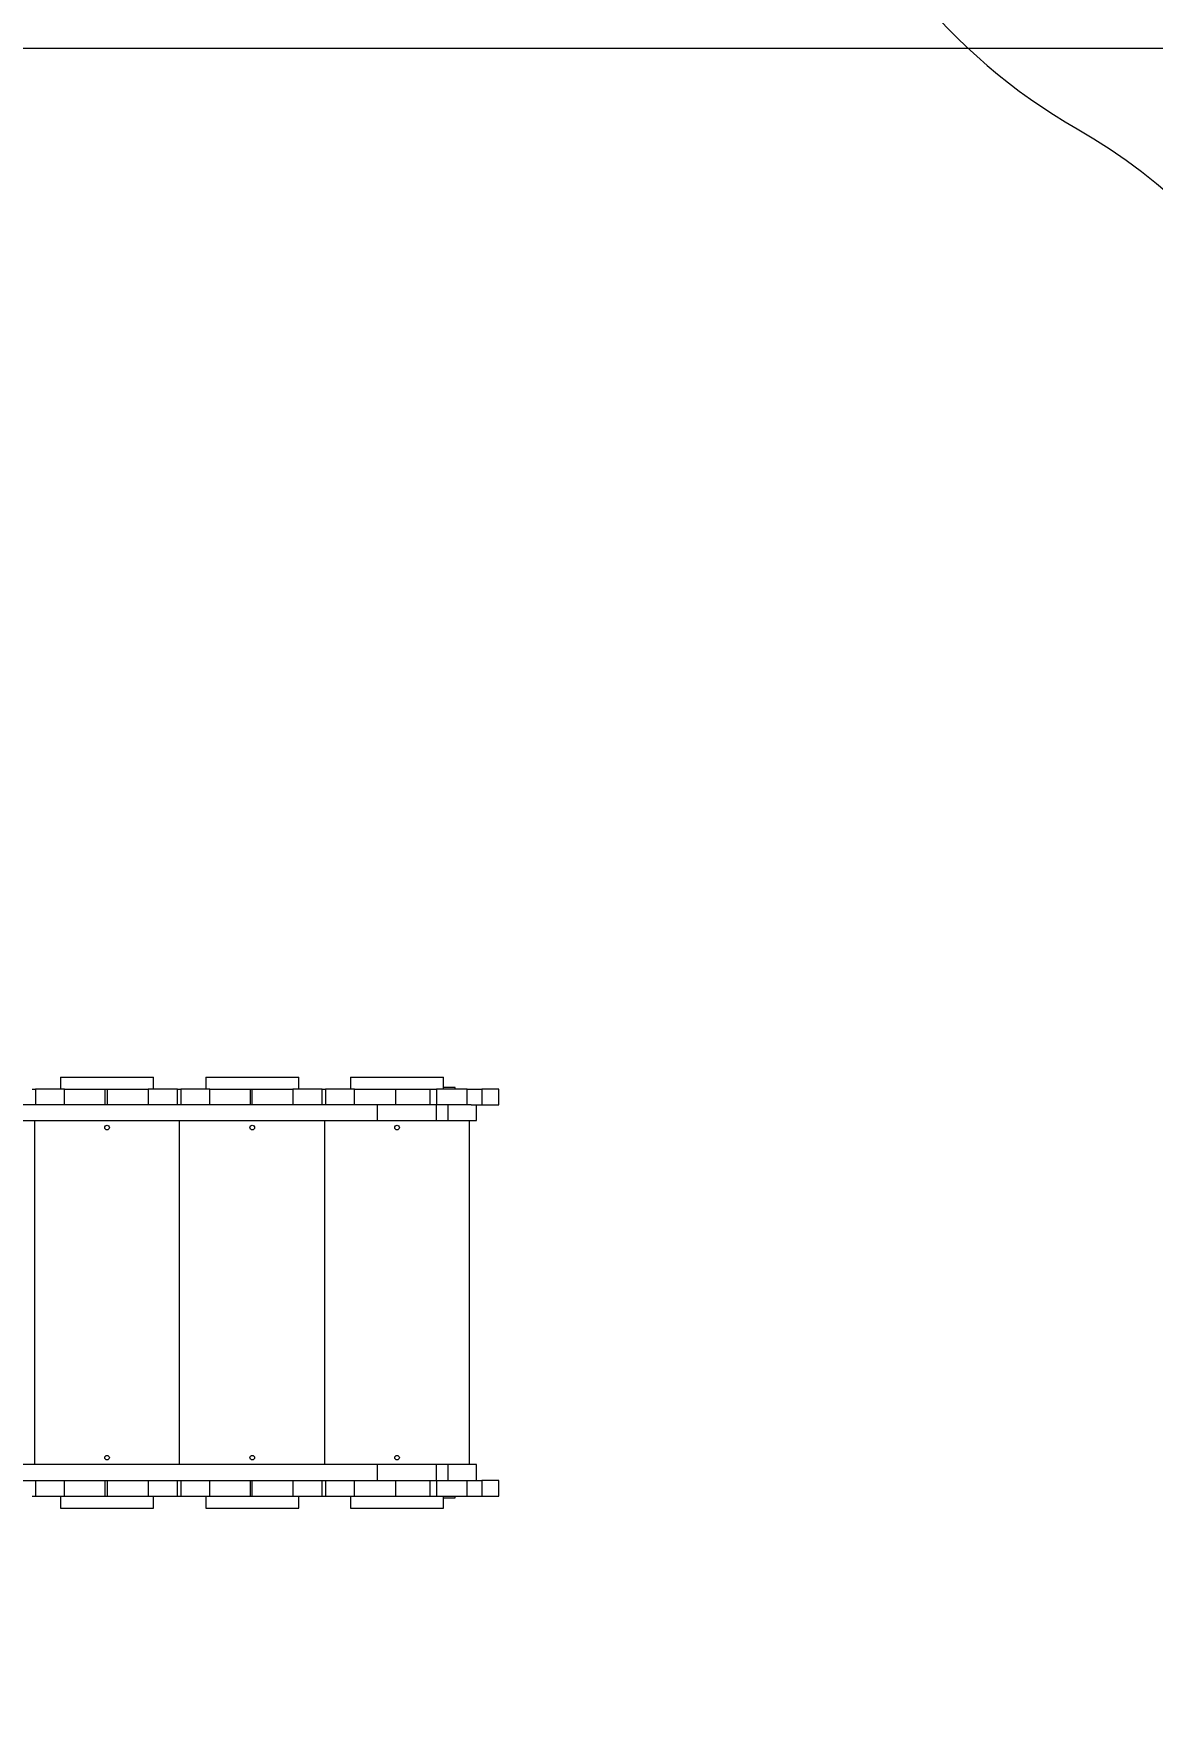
# Model space of a CAD drawing. Header units: millimetres. Extents: x -8092 to 6423, y -6886 to 5604.
# Drawn here: x 629 to 2554, y 1247 to 4129 of the extents above; entities that cross this region are included whole.
import ezdxf

# ---------------------------------------------------------------- set-up
doc = ezdxf.new("R2010")
doc.units = ezdxf.units.MM
for name, color, linetype in [('DIKOM_ЗОНА', 80, 'Continuous'), ('DIKOM_ОБЪЕКТ', 7, 'Continuous'), ('DIKOM_РАЗМЕР_ЗОНА', 7, 'Continuous'), ('DIKOM_РАЗМЕР_ОБЪЕКТА', 7, 'Continuous')]:
    doc.layers.add(name, color=color, linetype=linetype)
doc.styles.add('style1', font='arial.ttf', dxfattribs={"width": 0.8})
doc.dimstyles.new('1-50', dxfattribs={"dimtxt": 300, "dimasz": 200, "dimexe": 100, "dimexo": 0, "dimgap": 100, "dimtad": 1, "dimtxsty": 'style1', "dimcen": 200, "dimclrd": 7, "dimclre": 7, "dimclrt": 7, "dimadec": 1, "dimazin": 2, "dimtfac": 1, "dimtmove": 0, "dimatfit": 2, "dimfxl": 0, "dimlwd": 25, "dimlwe": 18, "dimarcsym": 0})

# ---------------------------------------------------------------- blocks, each defined once
blk = doc.blocks.new('*D10')
at = {"layer": 'Defpoints', "color": 0, "transparency": 16777216}
for p in [(-65.2, 5603.5), (2870.7, -5504.9), (6323.4, -5504.9)]:
    blk.add_point(p, dxfattribs=at)
at = {"layer": 'DIKOM_РАЗМЕР_ЗОНА', "color": 7, "lineweight": 18, "transparency": 16777216}
for p, q in [((-65.2, 5603.5), (6423.4, 5603.5)), ((2870.7, -5504.9), (6423.4, -5504.9))]:
    blk.add_line(p, q, dxfattribs=at)
at = {"layer": 'DIKOM_РАЗМЕР_ЗОНА', "color": 7, "lineweight": 25, "transparency": 16777216}
blk.add_line((6323.4, 5403.5), (6323.4, -5304.9), dxfattribs=at)
at = {"layer": 'DIKOM_РАЗМЕР_ЗОНА', "color": 7, "transparency": 16777216}
for points in [[(6290.1, 5403.5), (6356.7, 5403.5), (6323.4, 5603.5)], [(6290.1, -5304.9), (6356.7, -5304.9), (6323.4, -5504.9)]]:
    blk.add_solid(points, dxfattribs=at)
at = {"layer": 'DIKOM_РАЗМЕР_ЗОНА', "color": 7, "transparency": 16777216, "insert": (6070.2, 308.8), "char_height": 300, "attachment_point": 5, "rotation": 90, "style": 'style1'}
blk.add_mtext('11100', dxfattribs=at)
blk = doc.blocks.new('*D12')
at = {"layer": 'Defpoints', "color": 0, "transparency": 16777216}
for p in [(529.6, 4103.5), (2292.6, -3779.7), (5226, -3779.7)]:
    blk.add_point(p, dxfattribs=at)
at = {"layer": 'DIKOM_РАЗМЕР_ОБЪЕКТА', "color": 7, "lineweight": 18, "transparency": 16777216}
for p, q in [((529.6, 4103.5), (5326, 4103.5)), ((2292.6, -3779.7), (5326, -3779.7))]:
    blk.add_line(p, q, dxfattribs=at)
at = {"layer": 'DIKOM_РАЗМЕР_ОБЪЕКТА', "color": 7, "lineweight": 25, "transparency": 16777216}
blk.add_line((5226, 3903.5), (5226, -3579.7), dxfattribs=at)
at = {"layer": 'DIKOM_РАЗМЕР_ОБЪЕКТА', "color": 7, "transparency": 16777216}
for points in [[(5192.7, 3903.5), (5259.4, 3903.5), (5226, 4103.5)], [(5192.7, -3579.7), (5259.4, -3579.7), (5226, -3779.7)]]:
    blk.add_solid(points, dxfattribs=at)
at = {"layer": 'DIKOM_РАЗМЕР_ОБЪЕКТА', "color": 7, "transparency": 16777216, "insert": (4972.8, 245.4), "char_height": 300, "attachment_point": 5, "rotation": 90, "style": 'style1'}
blk.add_mtext('7880', dxfattribs=at)

msp = doc.modelspace()

# ---------------------------------------------------------------- linework, layer by layer
at = {"layer": 'DIKOM_ЗОНА', "color": 3, "lineweight": 15}
msp.add_lwpolyline([(-2158.687, 4235.479, -0.38638997), (-660.032, 5603.501), (529.595, 5603.501, -0.32988943), (1964.272, 4541.34, 0.1911589), (2424.649, 3964.952, -0.26855012), (2928.574, 3098.957), (2929.132, 2854.739, 0.28991145), (3503.364, 1952.192, -0.28913299), (4077.585, 1052.517), (4084.508, -289.421, 0.2303618), (4277.947, -681.841, -0.26204027), (4658.313, -1585.897), (4360.957, -4175.966, -0.50225186), (2279.305, -5383.356), (-2733.807, -3232.46, 0.10167305)], format="xyb", dxfattribs=at)
at = {"layer": 'DIKOM_ОБЪЕКТ', "color": 7, "linetype": 'Continuous', "lineweight": 15}
for p, q in [((626.423, 2312.232), (632.423, 2312.232)), ((632.423, 2312.232), (632.423, 2285.232)), ((682.423, 2312.232), (632.423, 2312.232)), ((675.423, 2333.233), (675.423, 2312.232)), ((675.423, 2333.233), (835.423, 2333.233)), ((682.423, 2285.232), (682.423, 2312.232)), ((682.423, 2312.232), (752.423, 2312.232)), ((752.423, 2285.232), (752.423, 2312.232)), ((752.423, 2312.232), (756.423, 2312.232)), ((756.423, 2285.232), (756.423, 2312.232)), ((756.423, 2312.232), (826.423, 2312.232)), ((826.423, 2312.232), (826.423, 2285.232)), ((876.423, 2312.232), (826.423, 2312.232)), ((835.423, 2312.232), (835.423, 2333.233)), ((876.423, 2285.232), (876.423, 2312.232)), ((876.423, 2312.232), (882.423, 2312.232)), ((882.423, 2312.232), (882.423, 2285.232)), ((932.423, 2312.232), (882.423, 2312.232)), ((925.423, 2333.233), (925.423, 2312.232)), ((925.423, 2333.233), (1085.423, 2333.233)), ((932.423, 2285.232), (932.423, 2312.232)), ((932.423, 2312.232), (1002.423, 2312.232)), ((1002.423, 2285.232), (1002.423, 2312.232)), ((1002.423, 2312.232), (1005.423, 2312.232)), ((1005.423, 2285.232), (1005.423, 2312.232)), ((1005.423, 2312.232), (1075.423, 2312.232)), ((1075.423, 2312.232), (1075.423, 2285.232)), ((1125.423, 2312.232), (1075.423, 2312.232)), ((1085.423, 2312.232), (1085.423, 2333.233)), ((1125.423, 2285.232), (1125.423, 2312.232)), ((1125.423, 2312.232), (1131.423, 2312.232)), ((1131.423, 2312.232), (1131.423, 2285.232)), ((1181.423, 2312.232), (1131.423, 2312.232)), ((1174.423, 2333.233), (1174.423, 2312.232)), ((1174.423, 2333.233), (1334.423, 2333.233)), ((1181.423, 2285.232), (1181.423, 2312.232)), ((1181.423, 2312.232), (1252.473, 2312.232)), ((1252.473, 2285.232), (1252.473, 2312.232)), ((1252.473, 2312.232), (1311.384, 2312.232)), ((1311.384, 2285.232), (1311.384, 2312.232)), ((1311.384, 2312.232), (1322.172, 2312.232)), ((1322.172, 2312.232), (1322.172, 2285.232)), ((1375.107, 2312.232), (1322.172, 2312.232)), ((1334.423, 2312.232), (1334.423, 2333.233)), ((1354.423, 2315.232), (1334.423, 2315.232)), ((1354.423, 2312.232), (1354.423, 2315.232)), ((1375.107, 2285.232), (1375.107, 2312.232)), ((1375.107, 2312.232), (1400.294, 2312.232)), ((1400.294, 2312.232), (1400.294, 2285.232)), ((1429.423, 2312.232), (1400.294, 2312.232)), ((1429.423, 2285.232), (1429.423, 2312.232)), ((1220.013, 2285.232), (521.968, 2285.232)), ((1220.013, 2285.232), (1220.013, 2258.233)), ((1321.882, 2285.232), (1220.013, 2285.232)), ((1321.882, 2285.232), (1321.882, 2258.233)), ((1342.011, 2285.232), (1321.882, 2285.232)), ((1342.011, 2285.232), (1342.011, 2258.233)), ((1381.777, 2285.232), (1342.011, 2285.232)), ((1381.777, 2285.232), (1400.294, 2285.232)), ((1390.668, 2285.232), (1390.668, 2258.233)), ((1391.316, 2258.233), (1391.316, 2285.232)), ((1400.294, 2285.232), (1429.423, 2285.232)), ((521.968, 2258.233), (1220.013, 2258.233)), ((631.423, 1666.233), (631.423, 2258.233)), ((880.423, 1666.233), (880.423, 2258.233)), ((1130.423, 1666.233), (1130.423, 2258.233)), ((1220.013, 2258.233), (1321.882, 2258.233)), ((1321.882, 2258.233), (1342.011, 2258.233)), ((1342.011, 2258.233), (1390.668, 2258.233)), ((1379.423, 1666.233), (1379.423, 2258.233)), ((1390.668, 2258.233), (1391.316, 2258.233)), ((1220.013, 1666.233), (521.968, 1666.233)), ((1220.013, 1666.233), (1220.013, 1639.232)), ((1321.882, 1666.233), (1220.013, 1666.233)), ((1321.882, 1666.233), (1321.882, 1639.232)), ((1342.011, 1666.233), (1321.882, 1666.233)), ((1342.011, 1666.233), (1342.011, 1639.232)), ((1390.668, 1666.233), (1342.011, 1666.233)), ((1390.668, 1666.233), (1390.668, 1639.232)), ((1391.316, 1666.233), (1390.668, 1666.233)), ((1391.316, 1639.232), (1391.316, 1666.233)), ((521.968, 1639.232), (1220.013, 1639.232)), ((632.423, 1639.232), (632.423, 1612.232)), ((682.423, 1612.232), (682.423, 1639.232)), ((752.423, 1612.232), (752.423, 1639.232)), ((756.423, 1612.232), (756.423, 1639.232)), ((826.423, 1639.232), (826.423, 1612.232)), ((876.423, 1612.232), (876.423, 1639.232)), ((882.423, 1639.232), (882.423, 1612.232)), ((932.423, 1612.232), (932.423, 1639.232)), ((1002.423, 1612.232), (1002.423, 1639.232)), ((1005.423, 1612.232), (1005.423, 1639.232)), ((1075.423, 1639.232), (1075.423, 1612.232)), ((1125.423, 1612.232), (1125.423, 1639.232)), ((1131.423, 1639.232), (1131.423, 1612.232)), ((1181.423, 1612.232), (1181.423, 1639.232)), ((1220.013, 1639.232), (1321.882, 1639.232)), ((1252.473, 1612.232), (1252.473, 1639.232)), ((1311.384, 1612.232), (1311.384, 1639.232)), ((1321.882, 1639.232), (1342.011, 1639.232)), ((1322.172, 1639.232), (1322.172, 1612.232)), ((1342.011, 1639.232), (1381.777, 1639.232)), ((1375.107, 1612.232), (1375.107, 1639.232)), ((1381.777, 1639.232), (1400.294, 1639.232)), ((1400.294, 1639.232), (1400.294, 1612.232)), ((1429.423, 1639.232), (1400.294, 1639.232)), ((1429.423, 1612.232), (1429.423, 1639.232)), ((626.423, 1612.232), (632.423, 1612.232)), ((632.423, 1612.232), (682.423, 1612.232)), ((675.423, 1612.232), (675.423, 1591.232)), ((675.423, 1591.232), (835.423, 1591.232)), ((682.423, 1612.232), (752.423, 1612.232)), ((752.423, 1612.232), (756.423, 1612.232)), ((756.423, 1612.232), (826.423, 1612.232)), ((826.423, 1612.232), (876.423, 1612.232)), ((835.423, 1591.232), (835.423, 1612.232)), ((876.423, 1612.232), (882.423, 1612.232)), ((882.423, 1612.232), (932.423, 1612.232)), ((925.423, 1612.232), (925.423, 1591.232)), ((925.423, 1591.232), (1085.423, 1591.232)), ((932.423, 1612.232), (1002.423, 1612.232)), ((1002.423, 1612.232), (1005.423, 1612.232)), ((1005.423, 1612.232), (1075.423, 1612.232)), ((1075.423, 1612.232), (1125.423, 1612.232)), ((1085.423, 1591.232), (1085.423, 1612.232)), ((1125.423, 1612.232), (1131.423, 1612.232)), ((1131.423, 1612.232), (1181.423, 1612.232)), ((1174.423, 1612.232), (1174.423, 1591.232)), ((1174.423, 1591.232), (1334.423, 1591.232)), ((1181.423, 1612.232), (1252.473, 1612.232)), ((1252.473, 1612.232), (1311.384, 1612.232)), ((1311.384, 1612.232), (1322.172, 1612.232)), ((1322.172, 1612.232), (1375.107, 1612.232)), ((1334.423, 1591.232), (1334.423, 1612.232)), ((1334.423, 1609.232), (1354.423, 1609.232)), ((1354.423, 1609.232), (1354.423, 1612.232)), ((1375.107, 1612.232), (1400.294, 1612.232)), ((1400.294, 1612.232), (1429.423, 1612.232))]:
    msp.add_line(p, q, dxfattribs=at)
for centre in [(755.423, 2246.232), (1005.423, 2246.232), (1254.423, 2246.232), (755.423, 1678.232), (1005.423, 1678.232), (1254.423, 1678.232)]:
    msp.add_circle(centre, 4, dxfattribs=at)

# ---------------------------------------------------------------- dimensions: what is measured, and where the dimension line sits
at = {"layer": 'DIKOM_РАЗМЕР_ЗОНА'}
dim = msp.add_linear_dim(base=(6323.39, -5504.88), p1=(-65.219, 5603.501), p2=(2870.746, -5504.88), angle=90, text='11100', dimstyle='1-50', dxfattribs=at)
dim.commit()
dim.dimension.update_dxf_attribs({"geometry": '*D10', "text_midpoint": (6323.39, 308.825), "dimtype": 160})
at = {"layer": 'DIKOM_РАЗМЕР_ОБЪЕКТА'}
dim = msp.add_linear_dim(base=(5226.021, -3779.744), p1=(529.595, 4103.501), p2=(2292.598, -3779.744), angle=90, text='7880', dimstyle='1-50', dxfattribs=at)
dim.commit()
dim.dimension.update_dxf_attribs({"geometry": '*D12', "text_midpoint": (5226.021, 245.421), "dimtype": 160})

doc.saveas('drawing.dxf')
